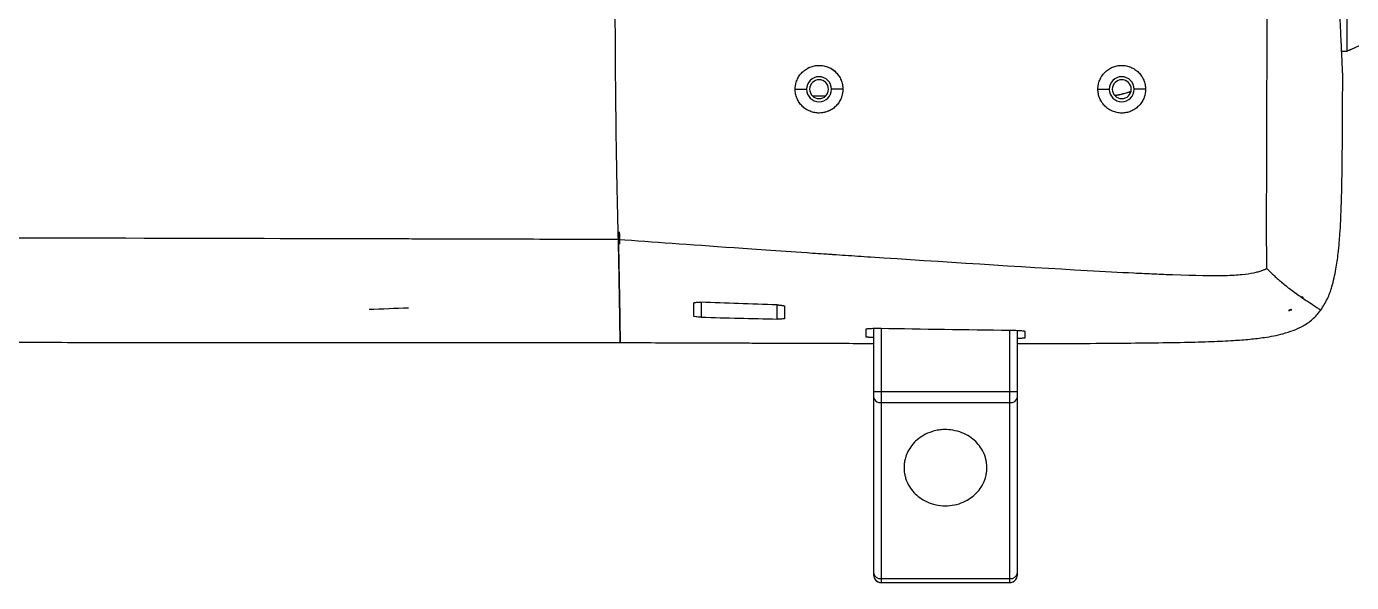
# Model space of a CAD drawing. Header units: millimetres. Extents: x 0 to 1189, y 0 to 841.
# Drawn here: x 761.9 to 849.5, y 570.5 to 607.2 of the extents above; entities that cross this region are included whole.
import ezdxf

# ---------------------------------------------------------------- set-up
doc = ezdxf.new("R2010")
doc.units = ezdxf.units.MM

msp = doc.modelspace()

# ---------------------------------------------------------------- linework, layer by layer
at = {"color": 7, "linetype": 'Continuous', "lineweight": 25}
for p, q in [((848.845, 605.572), (849.207, 605.572)), ((812.738, 603.057), (813.488, 603.057)), ((815.888, 603.057), (815.138, 603.057)), ((832.738, 603.057), (833.488, 603.057)), ((835.888, 603.057), (835.138, 603.057)), ((801.115, 593.639), (801.127, 592.809)), ((845.863, 589.545), (845.852, 589.552)), ((845.465, 588.494), (845.338, 588.433)), ((845.348, 588.413), (845.543, 588.511)), ((845.513, 588.466), (845.527, 588.458)), ((817.917, 586.647), (817.709, 586.654)), ((817.917, 587.257), (817.917, 583.082)), ((827.417, 583.082), (827.417, 587.119)), ((827.624, 586.59), (827.417, 586.585)), ((817.917, 583.082), (818.417, 583.082)), ((817.917, 582.714), (817.917, 571.092)), ((818.417, 583.082), (826.917, 583.082)), ((818.417, 582.346), (826.917, 582.346)), ((818.417, 582.346), (818.417, 570.724)), ((826.917, 583.082), (827.417, 583.082)), ((826.917, 570.724), (826.917, 582.346)), ((827.417, 571.092), (827.417, 582.714)), ((818.417, 570.724), (826.917, 570.724)), ((818.417, 570.46), (826.917, 570.46))]:
    msp.add_line(p, q, dxfattribs=at)
at = {"color": 8, "linetype": 'Continuous', "lineweight": 25}
for p, q in [((845.851, 589.552), (845.843, 589.557)), ((846.273, 589.298), (846.224, 589.327)), ((806.524, 588.98), (806.524, 587.99)), ((811.544, 587.869), (811.544, 588.803)), ((818.417, 587.26), (818.417, 583.082)), ((826.917, 583.082), (826.917, 587.135))]:
    msp.add_line(p, q, dxfattribs=at)
at = {"color": 7, "linetype": 'Continuous', "lineweight": 25, "flags": 128}
for points in [[(815.372, 604.222), (815.1, 604.421), (814.903, 604.517)], [(833.85, 602.636), (834.143, 602.685), (834.919, 602.906)]]:
    msp.add_lwpolyline(points, dxfattribs=at)
at = {"color": 7, "linetype": 'Continuous', "lineweight": 25}
for centre, radius, start, end in [((814.313, 603.057), 0.825, 0, 180), ((814.313, 603.057), 0.625, 0, 180), ((834.313, 603.057), 0.825, 0, 180), ((834.313, 603.057), 0.625, 0, 180), ((814.313, 603.057), 0.825, 180, 0), ((814.313, 603.057), 0.625, 180, 0), ((834.313, 603.057), 0.825, 180, 0), ((834.313, 603.057), 0.625, 180, 0), ((818.359, 582.792), 0.45, 189.96633, 277.31928), ((826.974, 582.792), 0.45, 262.68072, 350.03367), ((818.359, 571.17), 0.45, 189.96633, 277.31928), ((818.417, 570.96), 0.5, 180, 270), ((826.974, 571.17), 0.45, 262.68072, 350.03367), ((826.917, 570.96), 0.5, 270, 0)]:
    msp.add_arc(centre, radius, start, end, dxfattribs=at)
for points, knots in [([(849.207, 605.572), (849.207, 605.572), (849.208, 605.669), (849.208, 605.938), (849.207, 606.047), (849.207, 606.31), (849.207, 606.618), (849.207, 607.01), (849.208, 607.441), (849.208, 607.675), (849.207, 608.435), (849.207, 609.018), (849.208, 610.343), (849.208, 611.07), (849.207, 612.263), (849.207, 612.679), (849.207, 613.544), (849.208, 614.441), (849.208, 615.393), (849.208, 616.368), (849.207, 616.866), (849.207, 618.4), (849.208, 619.472), (849.208, 621.675), (849.207, 622.805), (849.207, 624.538), (849.208, 625.124), (849.208, 626.299), (849.208, 627.478), (849.207, 628.664), (849.207, 629.853), (849.207, 630.449), (849.208, 632.236), (849.209, 633.424), (849.207, 635.747), (849.207, 636.902), (849.208, 638.586), (849.207, 639.138), (849.207, 640.227), (849.207, 641.3), (849.207, 642.333), (849.207, 643.34), (849.207, 643.832), (849.207, 645.273), (849.208, 646.186), (849.207, 647.022)], [0, 0, 0, 0, 0.0625, 0.0625, 0.09375, 0.09375, 0.125, 0.15625, 0.15625, 0.1875, 0.1875, 0.25, 0.25, 0.3125, 0.3125, 0.34375, 0.34375, 0.375, 0.40625, 0.40625, 0.4375, 0.4375, 0.5, 0.5, 0.5625, 0.5625, 0.59375, 0.59375, 0.625, 0.65625, 0.65625, 0.6875, 0.6875, 0.75, 0.75, 0.8125, 0.8125, 0.84375, 0.84375, 0.875, 0.90625, 0.90625, 0.9375, 0.9375, 1, 1, 1, 1]), ([(848.915, 604.036), (848.915, 604.036), (848.915, 604.037), (848.915, 604.045), (848.914, 604.058), (848.913, 604.076), (848.912, 604.1), (848.911, 604.128), (848.909, 604.162), (848.908, 604.201), (848.906, 604.246), (848.903, 604.295), (848.901, 604.35), (848.898, 604.41), (848.895, 604.476), (848.889, 604.603), (848.879, 604.816), (848.864, 605.155), (848.845, 605.556), (848.817, 606.167), (848.776, 607.07), (848.719, 608.367), (848.655, 609.872), (848.588, 611.57), (848.52, 613.453), (848.453, 615.499), (848.39, 617.682), (848.343, 619.597), (848.31, 621.174), (848.288, 622.378), (848.268, 623.593), (848.254, 624.62), (848.244, 625.45), (848.238, 626.08), (848.232, 626.709), (848.228, 627.339), (848.224, 627.968), (848.221, 628.596), (848.219, 629.224), (848.218, 629.643), (848.218, 629.852)], [0, 0, 0, 0, 0.008797, 0.017608, 0.026436, 0.035281, 0.044146, 0.053031, 0.061939, 0.07087, 0.079827, 0.08881, 0.097822, 0.106864, 0.115938, 0.125045, 0.155771, 0.18681, 0.218234, 0.250119, 0.312162, 0.375171, 0.437745, 0.500194, 0.56238, 0.625245, 0.687774, 0.750134, 0.78164, 0.812922, 0.844034, 0.875029, 0.89084, 0.906584, 0.922266, 0.937895, 0.953475, 0.969015, 0.984521, 1, 1, 1, 1]), ([(879.483, 611.633), (876.36, 611.516), (873.263, 611.385), (868.85, 611.029), (866.701, 610.811), (864.677, 610.508), (863.359, 610.285), (862.717, 610.163), (859.581, 609.494), (857.311, 608.783), (854.063, 607.586), (852.479, 606.954), (850.658, 606.188), (849.814, 605.829), (849.473, 605.684), (849.383, 605.646), (849.355, 605.634), (849.343, 605.629), (849.335, 605.626), (849.33, 605.624), (849.321, 605.62), (849.28, 605.602), (849.24, 605.585), (849.207, 605.571)], [0, 0, 0, 0, 0.25, 0.25, 0.375, 0.4375, 0.4375, 0.5, 0.5, 0.75, 0.75, 0.875, 0.9375, 0.96875, 0.976562, 0.978516, 0.979492, 0.97998, 0.97998, 0.980469, 0.980469, 0.984375, 1, 1, 1, 1]), ([(801.052, 593.135), (801.045, 593.428), (801.032, 593.968), (801.008, 594.969), (800.983, 596.072), (800.954, 597.463), (800.923, 599.265), (800.893, 601.55), (800.868, 604.262), (800.85, 607.296), (800.842, 609.439), (800.838, 610.515)], [0, 0, 0, 0, 0.102962, 0.189411, 0.265087, 0.336338, 0.434727, 0.54701, 0.680402, 0.839558, 1, 1, 1, 1]), ([(801.052, 593.135), (801.045, 593.428), (801.032, 593.968), (801.008, 594.969), (800.983, 596.072), (800.954, 597.463), (800.923, 599.265), (800.893, 601.55), (800.868, 604.262), (800.85, 607.296), (800.842, 609.439), (800.838, 610.515)], [0, 0, 0, 0, 0.102962, 0.189411, 0.265087, 0.336338, 0.434727, 0.54701, 0.680402, 0.839558, 1, 1, 1, 1]), ([(812.738, 603.057), (812.738, 603.083), (812.739, 603.134), (812.745, 603.212), (812.754, 603.289), (812.772, 603.391), (812.803, 603.516), (812.873, 603.711), (812.996, 603.939), (813.193, 604.179), (813.434, 604.376), (813.709, 604.522), (814.007, 604.612), (814.318, 604.642), (814.578, 604.615), (814.779, 604.564), (814.901, 604.519), (814.995, 604.477), (815.047, 604.45), (815.077, 604.434), (815.086, 604.429), (815.089, 604.427), (815.09, 604.426), (815.09, 604.426)], [0, 0, 0, 0, 0.023751, 0.047456, 0.07117, 0.094951, 0.14233, 0.189828, 0.284234, 0.378118, 0.472377, 0.566694, 0.660536, 0.754837, 0.849303, 0.896466, 0.943608, 0.96729, 0.990971, 0.99691, 0.998392, 0.999882, 1, 1, 1, 1]), ([(815.09, 604.426), (815.093, 604.425), (815.107, 604.417), (815.143, 604.396), (815.261, 604.319), (815.439, 604.172), (815.632, 603.935), (815.752, 603.709), (815.821, 603.517), (815.859, 603.367), (815.883, 603.213), (815.886, 603.109), (815.888, 603.057)], [0, 0, 0, 0, 0.005603, 0.028891, 0.075301, 0.259126, 0.441905, 0.625282, 0.718415, 0.811641, 0.905791, 1, 1, 1, 1]), ([(832.738, 603.057), (832.738, 603.083), (832.739, 603.134), (832.745, 603.211), (832.754, 603.288), (832.772, 603.39), (832.803, 603.514), (832.872, 603.707), (832.993, 603.935), (833.19, 604.176), (833.431, 604.374), (833.705, 604.521), (834.003, 604.611), (834.314, 604.642), (834.624, 604.611), (834.922, 604.52), (835.195, 604.373), (835.435, 604.176), (835.632, 603.935), (835.753, 603.707), (835.822, 603.514), (835.86, 603.364), (835.883, 603.212), (835.886, 603.108), (835.888, 603.057)], [0, 0, 0, 0, 0.015745, 0.031446, 0.047141, 0.062866, 0.094029, 0.125152, 0.187361, 0.250149, 0.312909, 0.375059, 0.437208, 0.499984, 0.562758, 0.624919, 0.687084, 0.749848, 0.812631, 0.874852, 0.906064, 0.937148, 0.968595, 1, 1, 1, 1]), ([(847.468, 588.462), (847.622, 588.706), (847.926, 589.189), (848.249, 590.111), (848.474, 591.116), (848.609, 592.1), (848.684, 592.869), (848.739, 593.595), (848.788, 594.451), (848.832, 595.592), (848.865, 597.013), (848.888, 598.772), (848.902, 600.937), (848.911, 602.738), (848.914, 603.826), (848.915, 604.04)], [0, 0, 0, 0, 0.054629, 0.108089, 0.184455, 0.249923, 0.296524, 0.331299, 0.388116, 0.459394, 0.548127, 0.657982, 0.793397, 0.959255, 1, 1, 1, 1]), ([(815.09, 601.686), (815.089, 601.686), (815.086, 601.685), (815.08, 601.681), (815.072, 601.677), (815.065, 601.673), (815.057, 601.669), (815.049, 601.665), (815.041, 601.661), (815.034, 601.657), (815.026, 601.653), (815.018, 601.649), (815.01, 601.645), (815.002, 601.641), (814.995, 601.637), (814.987, 601.633), (814.979, 601.63), (814.971, 601.626), (814.963, 601.622), (814.955, 601.619), (814.885, 601.588), (814.751, 601.539), (814.546, 601.494), (814.302, 601.475), (814.022, 601.497), (813.719, 601.587), (813.438, 601.733), (813.195, 601.933), (812.995, 602.174), (812.873, 602.404), (812.803, 602.598), (812.765, 602.749), (812.742, 602.902), (812.739, 603.005), (812.738, 603.057)], [0, 0, 0, 0, 0.000709, 0.003382, 0.006053, 0.008722, 0.01139, 0.014057, 0.016722, 0.019387, 0.02205, 0.024713, 0.027374, 0.030035, 0.032695, 0.035354, 0.038013, 0.040672, 0.04333, 0.045988, 0.048645, 0.11282, 0.176082, 0.239566, 0.334938, 0.430501, 0.52569, 0.621445, 0.715964, 0.810635, 0.858264, 0.905372, 0.952453, 1, 1, 1, 1]), ([(814.727, 602.589), (814.697, 602.589), (814.638, 602.589), (814.551, 602.589), (814.469, 602.589), (814.389, 602.589), (814.271, 602.589), (814.103, 602.589), (813.97, 602.589), (813.898, 602.589)], [0, 0, 0, 0, 0.1149954, 0.220726, 0.3188387, 0.4117164, 0.5024533, 0.7319155, 1, 1, 1, 1]), ([(815.888, 603.057), (815.887, 603.028), (815.886, 602.97), (815.879, 602.883), (815.867, 602.797), (815.851, 602.713), (815.829, 602.629), (815.803, 602.547), (815.748, 602.398), (815.642, 602.194), (815.454, 601.958), (815.281, 601.81), (815.165, 601.732), (815.122, 601.706), (815.1, 601.693), (815.09, 601.686)], [0, 0, 0, 0, 0.052747, 0.10506, 0.157096, 0.209016, 0.260978, 0.313141, 0.36566, 0.546908, 0.72629, 0.90866, 0.954849, 0.97805, 1, 1, 1, 1]), ([(835.888, 603.057), (835.887, 603.031), (835.886, 602.979), (835.88, 602.901), (835.871, 602.824), (835.853, 602.722), (835.822, 602.597), (835.752, 602.403), (835.629, 602.173), (835.43, 601.932), (835.188, 601.736), (834.914, 601.59), (834.617, 601.501), (834.307, 601.472), (833.998, 601.503), (833.704, 601.593), (833.435, 601.737), (833.197, 601.931), (832.999, 602.169), (832.875, 602.398), (832.804, 602.594), (832.766, 602.746), (832.742, 602.9), (832.739, 603.005), (832.738, 603.057)], [0, 0, 0, 0, 0.015796, 0.031564, 0.04734, 0.063162, 0.094432, 0.125802, 0.188438, 0.251616, 0.314155, 0.376184, 0.438294, 0.501101, 0.563439, 0.624883, 0.686063, 0.747516, 0.809824, 0.873258, 0.904825, 0.936486, 0.968229, 1, 1, 1, 1]), ([(834.919, 602.906), (834.874, 602.89), (834.792, 602.859), (834.66, 602.817), (834.53, 602.778), (834.412, 602.746), (834.321, 602.724), (834.227, 602.702), (834.118, 602.68), (833.985, 602.655), (833.898, 602.643), (833.85, 602.636)], [0, 0, 0, 0, 0.1364059, 0.2503171, 0.3837667, 0.5001556, 0.5627238, 0.6250077, 0.7498969, 0.8627422, 1, 1, 1, 1]), ([(711.064, 593.807), (711.103, 593.8), (711.162, 593.789), (711.321, 593.764), (711.42, 593.75), (711.779, 593.707), (712.103, 593.678), (713, 593.623), (713.572, 593.596), (715.055, 593.547), (715.964, 593.524), (719.324, 593.46), (722.407, 593.424), (727.737, 593.385), (728.878, 593.377), (731.314, 593.362), (735.196, 593.34), (751.499, 593.267), (771.908, 593.217), (784.015, 593.188), (785.825, 593.184), (786.485, 593.182), (786.593, 593.182), (786.634, 593.182), (786.64, 593.182), (786.645, 593.182), (786.65, 593.182), (786.671, 593.182), (786.723, 593.182), (787.047, 593.181), (787.884, 593.179), (792.672, 593.167), (800.794, 593.145), (800.949, 593.139), (801.052, 593.135)], [0, 0, 0, 0, 0.03125, 0.03125, 0.0625, 0.0625, 0.125, 0.125, 0.1875, 0.1875, 0.25, 0.25, 0.375, 0.375, 0.40625, 0.40625, 0.4375, 0.5, 0.75, 0.78125, 0.796875, 0.798828, 0.799805, 0.799927, 0.799988, 0.799988, 0.800049, 0.800049, 0.800293, 0.800781, 0.804688, 0.8125, 0.875, 1, 1, 1, 1]), ([(801.115, 593.639), (801.119, 593.353), (801.124, 593.052), (801.127, 592.821), (801.127, 592.809)], [0, 0, 0, 0, 0.951954, 1, 1, 1, 1]), ([(801.052, 593.135), (801.06, 592.778), (801.077, 591.995), (801.096, 591.043), (801.113, 590.114), (801.128, 589.261), (801.14, 588.488), (801.15, 587.813), (801.158, 587.23), (801.165, 586.774), (801.169, 586.471), (801.171, 586.323), (801.171, 586.333), (801.171, 586.336)], [0, 0, 0, 0, 0.049318, 0.108296, 0.176838, 0.254781, 0.341935, 0.438088, 0.543023, 0.668103, 0.801028, 0.938673, 1, 1, 1, 1]), ([(801.052, 593.135), (803.362, 592.968), (806.826, 592.717), (812.13, 592.352), (814.508, 592.191), (814.91, 592.164), (815.064, 592.153), (815.088, 592.152), (815.104, 592.151), (815.107, 592.151), (815.127, 592.149), (815.176, 592.146), (815.486, 592.125), (816.319, 592.069), (821.606, 591.716), (828.973, 591.241), (834.684, 590.938), (836.044, 590.874), (836.9, 590.836), (837.301, 590.819), (839.187, 590.749), (840.304, 590.731), (841.58, 590.763), (841.939, 590.783), (842.556, 590.842), (842.813, 590.881), (843.139, 590.948), (843.238, 590.972), (843.418, 591.023), (843.5, 591.049), (843.61, 591.089), (843.644, 591.102), (843.709, 591.128), (843.801, 591.167), (843.868, 591.2), (843.898, 591.215)], [0, 0, 0, 0, 0.125, 0.1875, 0.195313, 0.199219, 0.199707, 0.199951, 0.199951, 0.200195, 0.200195, 0.201172, 0.203125, 0.21875, 0.25, 0.5, 0.5625, 0.59375, 0.59375, 0.625, 0.625, 0.75, 0.75, 0.8125, 0.8125, 0.875, 0.875, 0.90625, 0.90625, 0.9375, 0.9375, 0.953125, 0.953125, 0.96875, 1, 1, 1, 1]), ([(801.171, 586.33), (801.171, 586.327), (801.171, 586.313), (801.17, 586.418), (801.167, 586.65), (801.161, 587.018), (801.154, 587.516), (801.145, 588.122), (801.135, 588.808), (801.123, 589.547), (801.109, 590.35), (801.093, 591.214), (801.075, 592.096), (801.059, 592.809), (801.052, 593.135)], [0, 0, 0, 0, 0.035904, 0.16165, 0.284203, 0.401206, 0.510458, 0.611042, 0.695439, 0.772197, 0.841161, 0.902185, 0.955153, 1, 1, 1, 1]), ([(846.318, 589.271), (846.312, 589.274), (846.298, 589.282), (846.247, 589.313), (846.215, 589.333)], [0, 0, 0, 0, 0.373016, 1, 1, 1, 1]), ([(709.978, 588.559), (710.16, 588.343), (710.517, 587.921), (711.373, 587.44), (712.4, 587.138), (713.454, 586.957), (714.366, 586.848), (715.825, 586.713), (718.139, 586.596), (721.479, 586.51), (724.714, 586.468), (727.706, 586.441), (730.466, 586.422), (733.659, 586.404), (737.451, 586.387), (741.877, 586.371), (746.93, 586.357), (752.556, 586.345), (758.667, 586.336), (765.124, 586.329), (770.481, 586.325), (774.603, 586.323), (777.408, 586.322), (780.14, 586.321), (782.77, 586.32), (785.553, 586.32), (788.733, 586.319), (791.971, 586.318), (794.84, 586.318), (796.953, 586.318), (798.541, 586.317), (799.668, 586.317), (800.406, 586.317), (800.839, 586.316), (801.06, 586.316), (801.147, 586.316), (801.171, 586.316)], [0, 0, 0, 0, 0.0091609, 0.0179777, 0.0315968, 0.0440561, 0.0529568, 0.0616262, 0.0920108, 0.1287693, 0.1709783, 0.1978797, 0.2267258, 0.2612824, 0.3024082, 0.3508378, 0.4061175, 0.4677968, 0.5349582, 0.6061208, 0.6791372, 0.7103034, 0.741006, 0.7709348, 0.7997461, 0.8270605, 0.8620139, 0.903831, 0.9330446, 0.9558996, 0.9729936, 0.9850211, 0.9927779, 0.9971657, 0.9991971, 1, 1, 1, 1]), ([(806.024, 588.92), (806.024, 588.923), (806.025, 588.927), (806.032, 588.935), (806.044, 588.942), (806.066, 588.95), (806.104, 588.96), (806.167, 588.97), (806.243, 588.977), (806.33, 588.981), (806.425, 588.983), (806.491, 588.981), (806.524, 588.98)], [0, 0, 0, 0, 0.062907, 0.125196, 0.187464, 0.250311, 0.375375, 0.500332, 0.625321, 0.750176, 0.875085, 1, 1, 1, 1]), ([(806.024, 588.92), (806.024, 588.755), (806.024, 588.525), (806.024, 588.318), (806.024, 588.185), (806.024, 588.121), (806.024, 588.059)], [0, 0, 0, 0, 0.5, 0.75, 0.75, 1, 1, 1, 1]), ([(811.544, 588.803), (810.69, 588.832), (809.017, 588.891), (807.344, 588.951), (806.524, 588.98)], [0, 0, 0, 0, 0.510085, 1, 1, 1, 1]), ([(811.544, 588.803), (811.56, 588.802), (811.593, 588.801), (811.642, 588.798), (811.69, 588.795), (811.752, 588.789), (811.824, 588.781), (811.9, 588.769), (811.963, 588.756), (812.009, 588.741), (812.038, 588.727), (812.042, 588.717), (812.044, 588.713)], [0, 0, 0, 0, 0.062739, 0.124933, 0.187199, 0.250155, 0.3748, 0.499995, 0.624745, 0.749989, 0.874945, 1, 1, 1, 1]), ([(812.044, 587.91), (812.044, 587.968), (812.044, 588.027), (812.044, 588.151), (812.044, 588.344), (812.044, 588.559), (812.044, 588.713)], [0, 0, 0, 0, 0.25, 0.25, 0.5, 1, 1, 1, 1]), ([(827.417, 586.247), (827.455, 586.247), (828.577, 586.247), (830.663, 586.254), (833.538, 586.269), (836.097, 586.294), (838.297, 586.327), (840.142, 586.374), (841.585, 586.441), (842.741, 586.529), (843.839, 586.658), (845.03, 586.88), (846.117, 587.273), (846.956, 587.84), (847.293, 588.249), (847.468, 588.462)], [0, 0, 0, 0, 0.005514, 0.163558, 0.303902, 0.424375, 0.536369, 0.624423, 0.693261, 0.746833, 0.793281, 0.854146, 0.923263, 0.959953, 1, 1, 1, 1]), ([(806.524, 587.99), (806.391, 587.993), (806.263, 588.002), (806.076, 588.028), (806.024, 588.044), (806.024, 588.059)], [0, 0, 0, 0, 0.5, 0.5, 1, 1, 1, 1]), ([(812.044, 587.91), (812.044, 587.896), (811.991, 587.884), (811.804, 587.869), (811.677, 587.866), (811.544, 587.869)], [0, 0, 0, 0, 0.5, 0.5, 1, 1, 1, 1]), ([(817.417, 587.203), (817.417, 587.204), (817.418, 587.208), (817.425, 587.212), (817.436, 587.217), (817.451, 587.221), (817.471, 587.226), (817.51, 587.232), (817.581, 587.241), (817.705, 587.25), (817.854, 587.257), (818.007, 587.261), (818.151, 587.262), (818.283, 587.262), (818.372, 587.261), (818.417, 587.26)], [0, 0, 0, 0, 0.043001, 0.0855477, 0.1278256, 0.170024, 0.2123342, 0.2549468, 0.3773453, 0.4999955, 0.622582, 0.7449906, 0.8298699, 0.9143575, 1, 1, 1, 1]), ([(817.417, 586.687), (817.417, 586.707), (817.417, 586.746), (817.417, 586.81), (817.417, 586.879), (817.417, 586.952), (817.417, 587.031), (817.417, 587.113), (817.417, 587.173), (817.417, 587.203)], [0, 0, 0, 0, 0.145262, 0.289968, 0.433963, 0.577087, 0.719187, 0.86018, 1, 1, 1, 1]), ([(817.709, 586.654), (817.694, 586.655), (817.664, 586.656), (817.622, 586.659), (817.584, 586.661), (817.55, 586.664), (817.519, 586.667), (817.483, 586.671), (817.448, 586.675), (817.421, 586.681), (817.418, 586.685), (817.417, 586.687)], [0, 0, 0, 0, 0.084138, 0.167475, 0.250377, 0.333213, 0.416346, 0.500136, 0.667325, 0.832985, 1, 1, 1, 1]), ([(826.917, 587.135), (826.939, 587.134), (826.984, 587.134), (827.051, 587.133), (827.116, 587.131), (827.181, 587.129), (827.245, 587.127), (827.346, 587.123), (827.48, 587.117), (827.628, 587.107), (827.752, 587.096), (827.834, 587.086), (827.884, 587.076), (827.911, 587.067), (827.915, 587.062), (827.917, 587.059)], [0, 0, 0, 0, 0.043041, 0.085618, 0.127917, 0.170129, 0.212445, 0.255056, 0.377434, 0.500123, 0.622714, 0.74523, 0.830054, 0.914471, 1, 1, 1, 1]), ([(827.917, 586.615), (827.916, 586.614), (827.915, 586.612), (827.909, 586.61), (827.898, 586.608), (827.884, 586.605), (827.864, 586.603), (827.834, 586.6), (827.785, 586.597), (827.713, 586.593), (827.654, 586.591), (827.624, 586.59)], [0, 0, 0, 0, 0.083945, 0.167177, 0.250051, 0.332928, 0.416169, 0.50013, 0.667168, 0.832828, 1, 1, 1, 1]), ([(827.917, 587.059), (827.917, 587.034), (827.917, 586.982), (827.917, 586.911), (827.917, 586.844), (827.917, 586.781), (827.917, 586.721), (827.917, 586.666), (827.917, 586.632), (827.917, 586.615)], [0, 0, 0, 0, 0.139273, 0.279888, 0.421789, 0.564898, 0.709072, 0.854156, 1, 1, 1, 1]), ([(801.171, 586.316), (801.948, 586.313), (803.533, 586.308), (806.005, 586.299), (808.078, 586.292), (809.74, 586.286), (810.934, 586.282), (812.193, 586.278), (813.521, 586.273), (814.717, 586.27), (816.191, 586.265), (817.198, 586.262), (817.917, 586.26)], [0, 0, 0, 0, 0.139096, 0.284043, 0.44284, 0.510513, 0.58172, 0.656784, 0.736001, 0.81964, 0.871175, 1, 1, 1, 1]), ([(818.417, 583.082), (818.417, 582.945), (818.417, 582.807), (818.417, 582.554), (818.417, 582.44), (818.417, 582.346)], [0, 0, 0, 0, 0.5, 0.5, 1, 1, 1, 1]), ([(826.917, 582.346), (826.917, 582.44), (826.917, 582.554), (826.917, 582.807), (826.917, 582.945), (826.917, 583.082)], [0, 0, 0, 0, 0.5, 0.5, 1, 1, 1, 1]), ([(825.392, 577.809), (825.395, 577.841), (825.401, 577.908), (825.405, 578.013), (825.404, 578.124), (825.396, 578.256), (825.374, 578.439), (825.326, 578.663), (825.25, 578.89), (825.127, 579.167), (824.927, 579.493), (824.588, 579.863), (824.152, 580.183), (823.621, 580.429), (823.05, 580.558), (822.539, 580.573), (822.121, 580.522), (821.683, 580.411), (821.214, 580.203), (820.771, 579.886), (820.426, 579.519), (820.216, 579.186), (820.107, 578.944), (820.055, 578.805), (820.016, 578.682), (819.982, 578.546), (819.955, 578.403), (819.945, 578.313), (819.94, 578.27)], [0, 0, 0, 0, 0.0140746, 0.0291718, 0.0453071, 0.0624952, 0.0863964, 0.1249838, 0.16043, 0.1876369, 0.2502792, 0.3129945, 0.3757459, 0.4380978, 0.5000883, 0.5501297, 0.5865552, 0.6242986, 0.6869099, 0.7495436, 0.8121588, 0.8748276, 0.9060914, 0.9218087, 0.9374078, 0.9606381, 0.9814818, 1, 1, 1, 1]), ([(819.94, 578.27), (819.937, 578.238), (819.931, 578.171), (819.928, 578.067), (819.93, 577.955), (819.938, 577.822), (819.961, 577.64), (820.011, 577.417), (820.088, 577.192), (820.211, 576.916), (820.411, 576.593), (820.75, 576.225), (821.185, 575.906), (821.716, 575.662), (822.325, 575.525), (822.966, 575.52), (823.577, 575.649), (824.114, 575.886), (824.556, 576.201), (824.901, 576.566), (825.104, 576.883), (825.232, 577.158), (825.302, 577.352), (825.351, 577.541), (825.378, 577.684), (825.388, 577.77), (825.392, 577.809)], [0, 0, 0, 0, 0.014137, 0.029271, 0.04542, 0.062597, 0.087294, 0.125183, 0.160913, 0.187851, 0.25047, 0.313211, 0.375939, 0.438251, 0.500566, 0.56246, 0.624217, 0.686856, 0.749481, 0.812129, 0.874806, 0.899508, 0.937397, 0.962183, 0.983014, 1, 1, 1, 1]), ([(817.948, 570.787), (817.97, 570.74), (818.015, 570.645), (818.133, 570.54), (818.271, 570.474), (818.369, 570.468), (818.417, 570.464)], [0, 0, 0, 0, 0.25392, 0.513137, 0.765297, 1, 1, 1, 1]), ([(818.417, 570.724), (818.417, 570.64), (818.417, 570.573), (818.417, 570.483), (818.417, 570.46), (818.417, 570.46)], [0, 0, 0, 0, 0.5, 0.5, 1, 1, 1, 1]), ([(826.917, 570.464), (826.964, 570.468), (827.063, 570.474), (827.201, 570.54), (827.319, 570.645), (827.364, 570.74), (827.386, 570.787)], [0, 0, 0, 0, 0.234703, 0.486863, 0.74608, 1, 1, 1, 1]), ([(826.917, 570.46), (826.917, 570.46), (826.917, 570.483), (826.917, 570.573), (826.917, 570.64), (826.917, 570.724)], [0, 0, 0, 0, 0.5, 0.5, 1, 1, 1, 1])]:
    msp.add_open_spline(points, degree=3, knots=knots, dxfattribs=at)
at = {"color": 8, "linetype": 'Continuous', "lineweight": 25}
for points, knots in [([(843.898, 591.215), (843.897, 591.334), (843.895, 591.609), (843.892, 592.186), (843.887, 592.999), (843.884, 594.049), (843.887, 595.526), (843.894, 597.543), (843.904, 600.219), (843.912, 603.581), (843.917, 607.632), (843.92, 612.31), (843.92, 617.413), (843.917, 621.776), (843.914, 624.426), (843.913, 625.26)], [0, 0, 0, 0, 0.019674, 0.04553, 0.074114, 0.106342, 0.143877, 0.204112, 0.279773, 0.373156, 0.492112, 0.626926, 0.773731, 0.928695, 1, 1, 1, 1]), ([(843.898, 591.215), (843.948, 591.161), (844.077, 591.026), (844.288, 590.821), (844.54, 590.587), (844.815, 590.347), (845.107, 590.105), (845.429, 589.853), (845.77, 589.602), (846.117, 589.357), (846.443, 589.136), (846.784, 588.911), (847.091, 588.709), (847.321, 588.558), (847.451, 588.473), (847.457, 588.469), (847.459, 588.468)], [0, 0, 0, 0, 0.016146, 0.040983, 0.072072, 0.108845, 0.151124, 0.198783, 0.261604, 0.331185, 0.407054, 0.488743, 0.614553, 0.748903, 0.888742, 1, 1, 1, 1])]:
    msp.add_open_spline(points, degree=3, knots=knots, dxfattribs=at)
at = {"color": 7, "linetype": 'Continuous', "lineweight": 25}
for points in [[(846.318, 589.271), (846.294, 589.285), (846.263, 589.304), (846.224, 589.327)], [(784.581, 588.517), (785.447, 588.548), (786.313, 588.581), (787.179, 588.615)], [(806.524, 587.99), (808.197, 587.949), (809.87, 587.909), (811.544, 587.869)], [(818.417, 587.26), (821.101, 587.216), (824.04, 587.17), (826.917, 587.135)], [(817.917, 583.082), (817.917, 583.014), (817.917, 582.876), (817.917, 582.761), (817.917, 582.714)], [(827.417, 582.714), (827.417, 582.761), (827.417, 582.876), (827.417, 583.014), (827.417, 583.082)], [(817.917, 571.092), (817.917, 571.008), (817.917, 570.96), (817.917, 570.96)], [(827.417, 570.96), (827.417, 570.96), (827.417, 571.008), (827.417, 571.092)]]:
    msp.add_open_spline(points, degree=3, dxfattribs=at)

doc.saveas('drawing.dxf')
